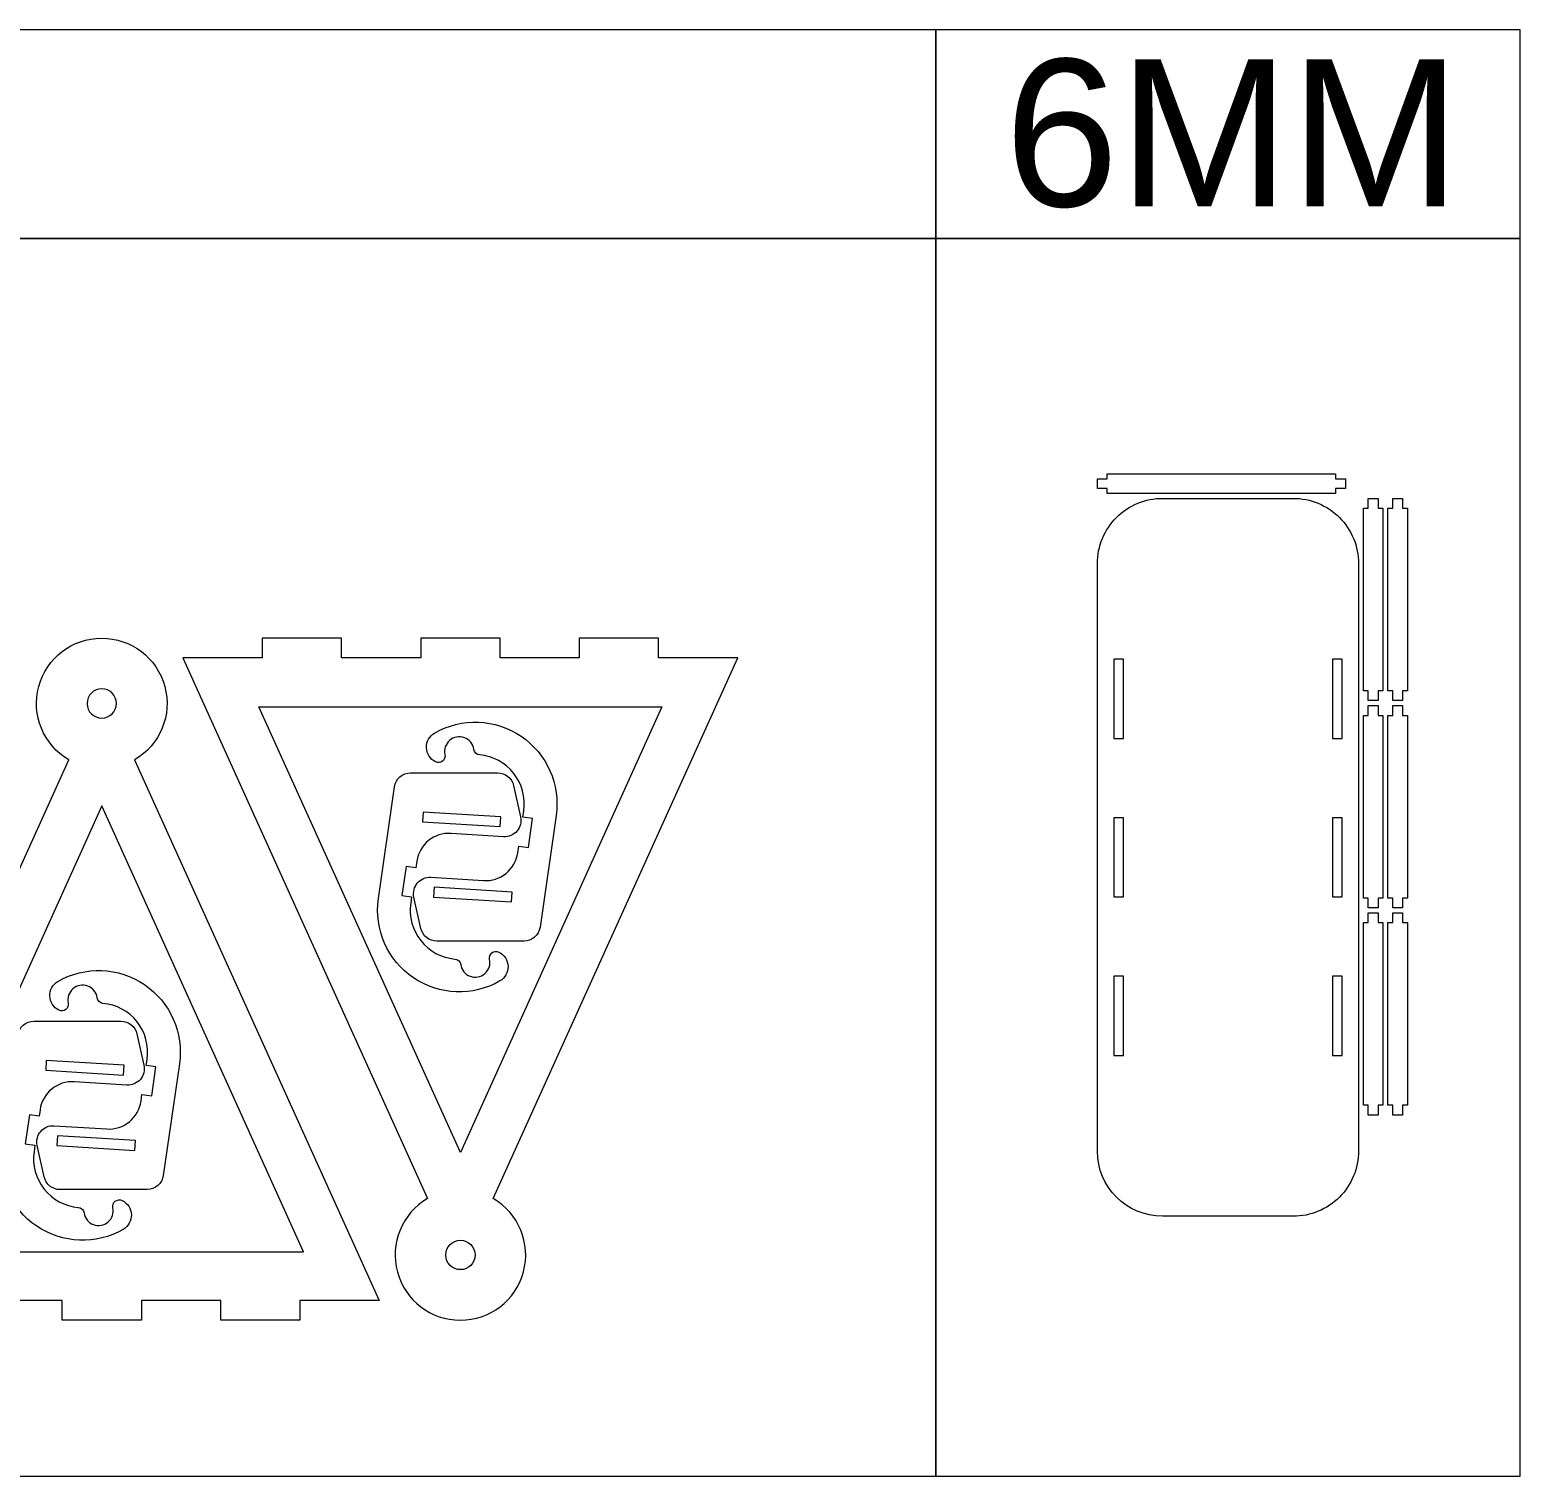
# Model space of a CAD drawing. Header units: millimetres. Extents: x -498 to 498, y -222 to 222.
# Drawn here: x 41.9 to 498.5, y -221.6 to 221.6 of the extents above; entities that cross this region are included whole.
import ezdxf

# ---------------------------------------------------------------- set-up
doc = ezdxf.new("R2010")
doc.units = ezdxf.units.MM
doc.header["$MEASUREMENT"] = 0
doc.layers.add('Camada 1', color=7, linetype='Continuous')
doc.styles.add('1', font='Arial', dxfattribs={"height": 1})

msp = doc.modelspace()

# ---------------------------------------------------------------- linework, layer by layer
at = {"layer": 'Camada 1', "color": 142, "lineweight": 20}
for points in [[(-498.4817, 157.6904), (319.3985, 157.6904), (319.3985, 221.6162), (-498.4817, 221.6162), (-498.4817, 157.6904)], [(319.3985, 157.6904), (498.4817, 157.6904), (498.4817, 221.6162), (319.3985, 221.6162), (319.3985, 157.6904)], [(-498.4817, -221.6162), (319.3985, -221.6162), (319.3985, 157.6904), (-498.4817, 157.6904), (-498.4817, -221.6162)], [(319.3985, -221.6162), (498.4817, -221.6162), (498.4817, 157.6904), (319.3985, 157.6904), (319.3985, -221.6162)]]:
    msp.add_lwpolyline(points, close=True, dxfattribs=at)
at = {"layer": 'Camada 1', "color": 230, "lineweight": 20}
for points, knots in [([(371.9401, 79.537), (371.9401, 79.537), (441.94, 79.537), (441.94, 79.537), (441.94, 79.537), (441.94, 79.537), (441.94, 81.037), (441.94, 81.037), (441.94, 81.037), (441.94, 81.037), (444.94, 81.037), (444.94, 81.037), (444.94, 81.037), (444.94, 81.037), (444.94, 84.037), (444.94, 84.037), (444.94, 84.037), (444.94, 84.037), (441.94, 84.037), (441.94, 84.037), (441.94, 84.037), (441.94, 84.037), (441.94, 85.537), (441.94, 85.537), (441.94, 85.537), (441.94, 85.537), (371.9401, 85.537), (371.9401, 85.537), (371.9401, 85.537), (371.9401, 85.537), (371.9401, 84.037), (371.9401, 84.037), (371.9401, 84.037), (371.9401, 84.037), (368.9401, 84.037), (368.9401, 84.037), (368.9401, 84.037), (368.9401, 84.037), (368.9401, 81.037), (368.9401, 81.037), (368.9401, 81.037), (368.9401, 81.037), (371.9401, 81.037), (371.9401, 81.037), (371.9401, 81.037), (371.9401, 81.037), (371.9401, 79.537), (371.9401, 79.537)], [0, 0, 0, 0, 0.07692308, 0.07692308, 0.07692308, 0.07692308, 0.15384615, 0.15384615, 0.15384615, 0.15384615, 0.23076923, 0.23076923, 0.23076923, 0.23076923, 0.30769231, 0.30769231, 0.30769231, 0.30769231, 0.38461538, 0.38461538, 0.38461538, 0.38461538, 0.46153846, 0.46153846, 0.46153846, 0.46153846, 0.53846154, 0.53846154, 0.53846154, 0.53846154, 0.61538462, 0.61538462, 0.61538462, 0.61538462, 0.69230769, 0.69230769, 0.69230769, 0.69230769, 0.76923077, 0.76923077, 0.76923077, 0.76923077, 0.84615385, 0.84615385, 0.84615385, 0.84615385, 1, 1, 1, 1]), ([(368.9401, 58.037), (368.9401, 58.037), (368.9401, -121.963), (368.9401, -121.963), (368.9401, -121.963), (368.9401, -133.0087), (377.8943, -141.9629), (388.9401, -141.963), (388.9401, -141.963), (388.9401, -141.963), (428.9401, -141.963), (428.9401, -141.963), (428.9401, -141.963), (434.2444, -141.963), (439.3315, -139.8559), (443.0822, -136.1051), (443.0822, -136.1051), (446.833, -132.3544), (448.9401, -127.2673), (448.9401, -121.963), (448.9401, -121.963), (448.9401, -121.963), (448.9401, 58.037), (448.9401, 58.037), (448.9401, 58.037), (448.9401, 63.3413), (446.833, 68.4284), (443.0822, 72.1791), (443.0822, 72.1791), (439.3315, 75.9299), (434.2444, 78.037), (428.9401, 78.037), (428.9401, 78.037), (428.9401, 78.037), (388.9401, 78.037), (388.9401, 78.037), (388.9401, 78.037), (383.6358, 78.037), (378.5487, 75.9299), (374.798, 72.1791), (374.798, 72.1791), (371.0472, 68.4284), (368.9401, 63.3413), (368.9401, 58.037)], [0, 0, 0, 0, 0.08333333, 0.08333333, 0.08333333, 0.08333333, 0.16666667, 0.16666667, 0.16666667, 0.16666667, 0.25, 0.25, 0.25, 0.25, 0.33333333, 0.33333333, 0.33333333, 0.33333333, 0.41666667, 0.41666667, 0.41666667, 0.41666667, 0.5, 0.5, 0.5, 0.5, 0.58333333, 0.58333333, 0.58333333, 0.58333333, 0.66666667, 0.66666667, 0.66666667, 0.66666667, 0.75, 0.75, 0.75, 0.75, 0.83333333, 0.83333333, 0.83333333, 0.83333333, 1, 1, 1, 1]), ([(454.9401, 78.037), (454.9401, 78.037), (451.9401, 78.037), (451.9401, 78.037), (451.9401, 78.037), (451.9401, 78.037), (451.9401, 75.037), (451.9401, 75.037), (451.9401, 75.037), (451.9401, 75.037), (450.4401, 75.037), (450.4401, 75.037), (450.4401, 75.037), (450.4401, 75.037), (450.4401, 19.0371), (450.4401, 19.0371), (450.4401, 19.0371), (450.4401, 19.0371), (451.9401, 19.0371), (451.9401, 19.0371), (451.9401, 19.0371), (451.9401, 19.0371), (451.9401, 16.0371), (451.9401, 16.0371), (451.9401, 16.0371), (451.9401, 16.0371), (454.9401, 16.0371), (454.9401, 16.0371), (454.9401, 16.0371), (454.9401, 16.0371), (454.9401, 19.0371), (454.9401, 19.0371), (454.9401, 19.0371), (454.9401, 19.0371), (456.4401, 19.0371), (456.4401, 19.0371), (456.4401, 19.0371), (456.4401, 19.0371), (456.4401, 75.037), (456.4401, 75.037), (456.4401, 75.037), (456.4401, 75.037), (454.9401, 75.037), (454.9401, 75.037), (454.9401, 75.037), (454.9401, 75.037), (454.9401, 78.037), (454.9401, 78.037)], [0, 0, 0, 0, 0.07692308, 0.07692308, 0.07692308, 0.07692308, 0.15384615, 0.15384615, 0.15384615, 0.15384615, 0.23076923, 0.23076923, 0.23076923, 0.23076923, 0.30769231, 0.30769231, 0.30769231, 0.30769231, 0.38461538, 0.38461538, 0.38461538, 0.38461538, 0.46153846, 0.46153846, 0.46153846, 0.46153846, 0.53846154, 0.53846154, 0.53846154, 0.53846154, 0.61538462, 0.61538462, 0.61538462, 0.61538462, 0.69230769, 0.69230769, 0.69230769, 0.69230769, 0.76923077, 0.76923077, 0.76923077, 0.76923077, 0.84615385, 0.84615385, 0.84615385, 0.84615385, 1, 1, 1, 1]), ([(462.4402, 78.037), (462.4402, 78.037), (459.4402, 78.037), (459.4402, 78.037), (459.4402, 78.037), (459.4402, 78.037), (459.4402, 75.037), (459.4402, 75.037), (459.4402, 75.037), (459.4402, 75.037), (457.9402, 75.037), (457.9402, 75.037), (457.9402, 75.037), (457.9402, 75.037), (457.9402, 19.0371), (457.9402, 19.0371), (457.9402, 19.0371), (457.9402, 19.0371), (459.4402, 19.0371), (459.4402, 19.0371), (459.4402, 19.0371), (459.4402, 19.0371), (459.4402, 16.0371), (459.4402, 16.0371), (459.4402, 16.0371), (459.4402, 16.0371), (462.4402, 16.0371), (462.4402, 16.0371), (462.4402, 16.0371), (462.4402, 16.0371), (462.4402, 19.0371), (462.4402, 19.0371), (462.4402, 19.0371), (462.4402, 19.0371), (463.9402, 19.0371), (463.9402, 19.0371), (463.9402, 19.0371), (463.9402, 19.0371), (463.9402, 75.037), (463.9402, 75.037), (463.9402, 75.037), (463.9402, 75.037), (462.4402, 75.037), (462.4402, 75.037), (462.4402, 75.037), (462.4402, 75.037), (462.4402, 78.037), (462.4402, 78.037)], [0, 0, 0, 0, 0.07692308, 0.07692308, 0.07692308, 0.07692308, 0.15384615, 0.15384615, 0.15384615, 0.15384615, 0.23076923, 0.23076923, 0.23076923, 0.23076923, 0.30769231, 0.30769231, 0.30769231, 0.30769231, 0.38461538, 0.38461538, 0.38461538, 0.38461538, 0.46153846, 0.46153846, 0.46153846, 0.46153846, 0.53846154, 0.53846154, 0.53846154, 0.53846154, 0.61538462, 0.61538462, 0.61538462, 0.61538462, 0.69230769, 0.69230769, 0.69230769, 0.69230769, 0.76923077, 0.76923077, 0.76923077, 0.76923077, 0.84615385, 0.84615385, 0.84615385, 0.84615385, 1, 1, 1, 1]), ([(376.9401, 4.4656), (376.9401, 4.4656), (373.9401, 4.4656), (373.9401, 4.4656), (373.9401, 4.4656), (373.9401, 4.4656), (373.9401, 28.7513), (373.9401, 28.7513), (373.9401, 28.7513), (373.9401, 28.7513), (376.9401, 28.7513), (376.9401, 28.7513), (376.9401, 28.7513), (376.9401, 28.7513), (376.9401, 4.4656), (376.9401, 4.4656)], [0, 0, 0, 0, 0.2, 0.2, 0.2, 0.2, 0.4, 0.4, 0.4, 0.4, 0.6, 0.6, 0.6, 0.6, 1, 1, 1, 1]), ([(440.9401, 4.4656), (440.9401, 4.4656), (440.9401, 28.7513), (440.9401, 28.7513), (440.9401, 28.7513), (440.9401, 28.7513), (443.9401, 28.7513), (443.9401, 28.7513), (443.9401, 28.7513), (443.9401, 28.7513), (443.9401, 4.4656), (443.9401, 4.4656), (443.9401, 4.4656), (443.9401, 4.4656), (440.9401, 4.4656), (440.9401, 4.4656)], [0, 0, 0, 0, 0.2, 0.2, 0.2, 0.2, 0.4, 0.4, 0.4, 0.4, 0.6, 0.6, 0.6, 0.6, 1, 1, 1, 1]), ([(454.9401, 14.5372), (454.9401, 14.5372), (451.9401, 14.5372), (451.9401, 14.5372), (451.9401, 14.5372), (451.9401, 14.5372), (451.9401, 11.5372), (451.9401, 11.5372), (451.9401, 11.5372), (451.9401, 11.5372), (450.4401, 11.5372), (450.4401, 11.5372), (450.4401, 11.5372), (450.4401, 11.5372), (450.4401, -44.4627), (450.4401, -44.4627), (450.4401, -44.4627), (450.4401, -44.4627), (451.9401, -44.4627), (451.9401, -44.4627), (451.9401, -44.4627), (451.9401, -44.4627), (451.9401, -47.4627), (451.9401, -47.4627), (451.9401, -47.4627), (451.9401, -47.4627), (454.9401, -47.4627), (454.9401, -47.4627), (454.9401, -47.4627), (454.9401, -47.4627), (454.9401, -44.4627), (454.9401, -44.4627), (454.9401, -44.4627), (454.9401, -44.4627), (456.4401, -44.4627), (456.4401, -44.4627), (456.4401, -44.4627), (456.4401, -44.4627), (456.4401, 11.5372), (456.4401, 11.5372), (456.4401, 11.5372), (456.4401, 11.5372), (454.9401, 11.5372), (454.9401, 11.5372), (454.9401, 11.5372), (454.9401, 11.5372), (454.9401, 14.5372), (454.9401, 14.5372)], [0, 0, 0, 0, 0.07692308, 0.07692308, 0.07692308, 0.07692308, 0.15384615, 0.15384615, 0.15384615, 0.15384615, 0.23076923, 0.23076923, 0.23076923, 0.23076923, 0.30769231, 0.30769231, 0.30769231, 0.30769231, 0.38461538, 0.38461538, 0.38461538, 0.38461538, 0.46153846, 0.46153846, 0.46153846, 0.46153846, 0.53846154, 0.53846154, 0.53846154, 0.53846154, 0.61538462, 0.61538462, 0.61538462, 0.61538462, 0.69230769, 0.69230769, 0.69230769, 0.69230769, 0.76923077, 0.76923077, 0.76923077, 0.76923077, 0.84615385, 0.84615385, 0.84615385, 0.84615385, 1, 1, 1, 1]), ([(462.4402, 14.5372), (462.4402, 14.5372), (459.4402, 14.5372), (459.4402, 14.5372), (459.4402, 14.5372), (459.4402, 14.5372), (459.4402, 11.5372), (459.4402, 11.5372), (459.4402, 11.5372), (459.4402, 11.5372), (457.9402, 11.5372), (457.9402, 11.5372), (457.9402, 11.5372), (457.9402, 11.5372), (457.9402, -44.4627), (457.9402, -44.4627), (457.9402, -44.4627), (457.9402, -44.4627), (459.4402, -44.4627), (459.4402, -44.4627), (459.4402, -44.4627), (459.4402, -44.4627), (459.4402, -47.4627), (459.4402, -47.4627), (459.4402, -47.4627), (459.4402, -47.4627), (462.4402, -47.4627), (462.4402, -47.4627), (462.4402, -47.4627), (462.4402, -47.4627), (462.4402, -44.4627), (462.4402, -44.4627), (462.4402, -44.4627), (462.4402, -44.4627), (463.9402, -44.4627), (463.9402, -44.4627), (463.9402, -44.4627), (463.9402, -44.4627), (463.9402, 11.5372), (463.9402, 11.5372), (463.9402, 11.5372), (463.9402, 11.5372), (462.4402, 11.5372), (462.4402, 11.5372), (462.4402, 11.5372), (462.4402, 11.5372), (462.4402, 14.5372), (462.4402, 14.5372)], [0, 0, 0, 0, 0.07692308, 0.07692308, 0.07692308, 0.07692308, 0.15384615, 0.15384615, 0.15384615, 0.15384615, 0.23076923, 0.23076923, 0.23076923, 0.23076923, 0.30769231, 0.30769231, 0.30769231, 0.30769231, 0.38461538, 0.38461538, 0.38461538, 0.38461538, 0.46153846, 0.46153846, 0.46153846, 0.46153846, 0.53846154, 0.53846154, 0.53846154, 0.53846154, 0.61538462, 0.61538462, 0.61538462, 0.61538462, 0.69230769, 0.69230769, 0.69230769, 0.69230769, 0.76923077, 0.76923077, 0.76923077, 0.76923077, 0.84615385, 0.84615385, 0.84615385, 0.84615385, 1, 1, 1, 1]), ([(376.9401, -44.1059), (376.9401, -44.1059), (373.9401, -44.1059), (373.9401, -44.1059), (373.9401, -44.1059), (373.9401, -44.1059), (373.9401, -19.8201), (373.9401, -19.8201), (373.9401, -19.8201), (373.9401, -19.8201), (376.9401, -19.8201), (376.9401, -19.8201), (376.9401, -19.8201), (376.9401, -19.8201), (376.9401, -44.1059), (376.9401, -44.1059)], [0, 0, 0, 0, 0.2, 0.2, 0.2, 0.2, 0.4, 0.4, 0.4, 0.4, 0.6, 0.6, 0.6, 0.6, 1, 1, 1, 1]), ([(440.9401, -44.1059), (440.9401, -44.1059), (440.9401, -19.8201), (440.9401, -19.8201), (440.9401, -19.8201), (440.9401, -19.8201), (443.9401, -19.8201), (443.9401, -19.8201), (443.9401, -19.8201), (443.9401, -19.8201), (443.9401, -44.1059), (443.9401, -44.1059), (443.9401, -44.1059), (443.9401, -44.1059), (440.9401, -44.1059), (440.9401, -44.1059)], [0, 0, 0, 0, 0.2, 0.2, 0.2, 0.2, 0.4, 0.4, 0.4, 0.4, 0.6, 0.6, 0.6, 0.6, 1, 1, 1, 1]), ([(454.9401, -48.9626), (454.9401, -48.9626), (451.9401, -48.9626), (451.9401, -48.9626), (451.9401, -48.9626), (451.9401, -48.9626), (451.9401, -51.9626), (451.9401, -51.9626), (451.9401, -51.9626), (451.9401, -51.9626), (450.4401, -51.9626), (450.4401, -51.9626), (450.4401, -51.9626), (450.4401, -51.9626), (450.4401, -107.9625), (450.4401, -107.9625), (450.4401, -107.9625), (450.4401, -107.9625), (451.9401, -107.9625), (451.9401, -107.9625), (451.9401, -107.9625), (451.9401, -107.9625), (451.9401, -110.9625), (451.9401, -110.9625), (451.9401, -110.9625), (451.9401, -110.9625), (454.9401, -110.9625), (454.9401, -110.9625), (454.9401, -110.9625), (454.9401, -110.9625), (454.9401, -107.9625), (454.9401, -107.9625), (454.9401, -107.9625), (454.9401, -107.9625), (456.4401, -107.9625), (456.4401, -107.9625), (456.4401, -107.9625), (456.4401, -107.9625), (456.4401, -51.9626), (456.4401, -51.9626), (456.4401, -51.9626), (456.4401, -51.9626), (454.9401, -51.9626), (454.9401, -51.9626), (454.9401, -51.9626), (454.9401, -51.9626), (454.9401, -48.9626), (454.9401, -48.9626)], [0, 0, 0, 0, 0.07692308, 0.07692308, 0.07692308, 0.07692308, 0.15384615, 0.15384615, 0.15384615, 0.15384615, 0.23076923, 0.23076923, 0.23076923, 0.23076923, 0.30769231, 0.30769231, 0.30769231, 0.30769231, 0.38461538, 0.38461538, 0.38461538, 0.38461538, 0.46153846, 0.46153846, 0.46153846, 0.46153846, 0.53846154, 0.53846154, 0.53846154, 0.53846154, 0.61538462, 0.61538462, 0.61538462, 0.61538462, 0.69230769, 0.69230769, 0.69230769, 0.69230769, 0.76923077, 0.76923077, 0.76923077, 0.76923077, 0.84615385, 0.84615385, 0.84615385, 0.84615385, 1, 1, 1, 1]), ([(462.4402, -48.9626), (462.4402, -48.9626), (459.4402, -48.9626), (459.4402, -48.9626), (459.4402, -48.9626), (459.4402, -48.9626), (459.4402, -51.9626), (459.4402, -51.9626), (459.4402, -51.9626), (459.4402, -51.9626), (457.9402, -51.9626), (457.9402, -51.9626), (457.9402, -51.9626), (457.9402, -51.9626), (457.9402, -107.9625), (457.9402, -107.9625), (457.9402, -107.9625), (457.9402, -107.9625), (459.4402, -107.9625), (459.4402, -107.9625), (459.4402, -107.9625), (459.4402, -107.9625), (459.4402, -110.9625), (459.4402, -110.9625), (459.4402, -110.9625), (459.4402, -110.9625), (462.4402, -110.9625), (462.4402, -110.9625), (462.4402, -110.9625), (462.4402, -110.9625), (462.4402, -107.9625), (462.4402, -107.9625), (462.4402, -107.9625), (462.4402, -107.9625), (463.9402, -107.9625), (463.9402, -107.9625), (463.9402, -107.9625), (463.9402, -107.9625), (463.9402, -51.9626), (463.9402, -51.9626), (463.9402, -51.9626), (463.9402, -51.9626), (462.4402, -51.9626), (462.4402, -51.9626), (462.4402, -51.9626), (462.4402, -51.9626), (462.4402, -48.9626), (462.4402, -48.9626)], [0, 0, 0, 0, 0.07692308, 0.07692308, 0.07692308, 0.07692308, 0.15384615, 0.15384615, 0.15384615, 0.15384615, 0.23076923, 0.23076923, 0.23076923, 0.23076923, 0.30769231, 0.30769231, 0.30769231, 0.30769231, 0.38461538, 0.38461538, 0.38461538, 0.38461538, 0.46153846, 0.46153846, 0.46153846, 0.46153846, 0.53846154, 0.53846154, 0.53846154, 0.53846154, 0.61538462, 0.61538462, 0.61538462, 0.61538462, 0.69230769, 0.69230769, 0.69230769, 0.69230769, 0.76923077, 0.76923077, 0.76923077, 0.76923077, 0.84615385, 0.84615385, 0.84615385, 0.84615385, 1, 1, 1, 1]), ([(376.9401, -92.6773), (376.9401, -92.6773), (373.9401, -92.6773), (373.9401, -92.6773), (373.9401, -92.6773), (373.9401, -92.6773), (373.9401, -68.3916), (373.9401, -68.3916), (373.9401, -68.3916), (373.9401, -68.3916), (376.9401, -68.3916), (376.9401, -68.3916), (376.9401, -68.3916), (376.9401, -68.3916), (376.9401, -92.6773), (376.9401, -92.6773)], [0, 0, 0, 0, 0.2, 0.2, 0.2, 0.2, 0.4, 0.4, 0.4, 0.4, 0.6, 0.6, 0.6, 0.6, 1, 1, 1, 1]), ([(443.9401, -92.6773), (443.9401, -92.6773), (440.9401, -92.6773), (440.9401, -92.6773), (440.9401, -92.6773), (440.9401, -92.6773), (440.9401, -68.3916), (440.9401, -68.3916), (440.9401, -68.3916), (440.9401, -68.3916), (443.9401, -68.3916), (443.9401, -68.3916), (443.9401, -68.3916), (443.9401, -68.3916), (443.9401, -92.6773), (443.9401, -92.6773)], [0, 0, 0, 0, 0.2, 0.2, 0.2, 0.2, 0.4, 0.4, 0.4, 0.4, 0.6, 0.6, 0.6, 0.6, 1, 1, 1, 1])]:
    msp.add_open_spline(points, degree=3, knots=knots, dxfattribs=at)
at = {"layer": 'Camada 1', "color": 250, "lineweight": 20}
for points, knots in [([(148.9095, -167.821), (148.9095, -167.821), (73.9822, -2.0994), (73.9822, -2.0994), (73.9822, -2.0994), (81.7889, 2.4517), (85.5742, 11.6723), (83.2171, 20.3959), (83.2171, 20.3959), (80.86, 29.1196), (72.946, 35.179), (63.9096, 35.179), (63.9096, 35.179), (54.8731, 35.179), (46.9591, 29.1197), (44.6019, 20.396), (44.6019, 20.396), (42.2447, 11.6724), (46.03, 2.4518), (53.8368, -2.0994), (53.8368, -2.0994), (53.8368, -2.0994), (-21.0905, -167.821), (-21.0905, -167.821), (-21.0905, -167.821), (-21.0905, -167.821), (3.1952, -167.821), (3.1952, -167.821), (3.1952, -167.821), (3.1952, -167.821), (3.1952, -173.821), (3.1952, -173.821), (3.1952, -173.821), (3.1952, -173.821), (27.4809, -173.821), (27.4809, -173.821), (27.4809, -173.821), (27.4809, -173.821), (27.4809, -167.821), (27.4809, -167.821), (27.4809, -167.821), (27.4809, -167.821), (51.7666, -167.821), (51.7666, -167.821), (51.7666, -167.821), (51.7666, -167.821), (51.7666, -173.821), (51.7666, -173.821), (51.7666, -173.821), (51.7666, -173.821), (76.0524, -173.821), (76.0524, -173.821), (76.0524, -173.821), (76.0524, -173.821), (76.0524, -167.821), (76.0524, -167.821), (76.0524, -167.821), (76.0524, -167.821), (100.3381, -167.821), (100.3381, -167.821), (100.3381, -167.821), (100.3381, -167.821), (100.3381, -173.821), (100.3381, -173.821), (100.3381, -173.821), (100.3381, -173.821), (124.6238, -173.821), (124.6238, -173.821), (124.6238, -173.821), (124.6238, -173.821), (124.6238, -167.821), (124.6238, -167.821), (124.6238, -167.821), (124.6238, -167.821), (148.9095, -167.821), (148.9095, -167.821)], [0, 0, 0, 0, 0.05, 0.05, 0.05, 0.05, 0.1, 0.1, 0.1, 0.1, 0.15, 0.15, 0.15, 0.15, 0.2, 0.2, 0.2, 0.2, 0.25, 0.25, 0.25, 0.25, 0.3, 0.3, 0.3, 0.3, 0.35, 0.35, 0.35, 0.35, 0.4, 0.4, 0.4, 0.4, 0.45, 0.45, 0.45, 0.45, 0.5, 0.5, 0.5, 0.5, 0.55, 0.55, 0.55, 0.55, 0.6, 0.6, 0.6, 0.6, 0.65, 0.65, 0.65, 0.65, 0.7, 0.7, 0.7, 0.7, 0.75, 0.75, 0.75, 0.75, 0.8, 0.8, 0.8, 0.8, 0.85, 0.85, 0.85, 0.85, 0.9, 0.9, 0.9, 0.9, 1, 1, 1, 1]), ([(258.7922, 29.179), (258.7922, 29.179), (183.8649, -136.5426), (183.8649, -136.5426), (183.8649, -136.5426), (191.6716, -141.0937), (195.4569, -150.3143), (193.0998, -159.0379), (193.0998, -159.0379), (190.7427, -167.7616), (182.8287, -173.821), (173.7923, -173.821), (173.7923, -173.821), (164.7558, -173.821), (156.8418, -167.7617), (154.4846, -159.038), (154.4846, -159.038), (152.1274, -150.3144), (155.9127, -141.0938), (163.7195, -136.5426), (163.7195, -136.5426), (163.7195, -136.5426), (88.7922, 29.179), (88.7922, 29.179), (88.7922, 29.179), (88.7922, 29.179), (113.0779, 29.179), (113.0779, 29.179), (113.0779, 29.179), (113.0779, 29.179), (113.0779, 35.179), (113.0779, 35.179), (113.0779, 35.179), (113.0779, 35.179), (137.3636, 35.179), (137.3636, 35.179), (137.3636, 35.179), (137.3636, 35.179), (137.3636, 29.179), (137.3636, 29.179), (137.3636, 29.179), (137.3636, 29.179), (161.6493, 29.179), (161.6493, 29.179), (161.6493, 29.179), (161.6493, 29.179), (161.6493, 35.179), (161.6493, 35.179), (161.6493, 35.179), (161.6493, 35.179), (185.9351, 35.179), (185.9351, 35.179), (185.9351, 35.179), (185.9351, 35.179), (185.9351, 29.179), (185.9351, 29.179), (185.9351, 29.179), (185.9351, 29.179), (210.2208, 29.179), (210.2208, 29.179), (210.2208, 29.179), (210.2208, 29.179), (210.2208, 35.179), (210.2208, 35.179), (210.2208, 35.179), (210.2208, 35.179), (234.5065, 35.179), (234.5065, 35.179), (234.5065, 35.179), (234.5065, 35.179), (234.5065, 29.179), (234.5065, 29.179), (234.5065, 29.179), (234.5065, 29.179), (258.7922, 29.179), (258.7922, 29.179)], [0, 0, 0, 0, 0.05, 0.05, 0.05, 0.05, 0.1, 0.1, 0.1, 0.1, 0.15, 0.15, 0.15, 0.15, 0.2, 0.2, 0.2, 0.2, 0.25, 0.25, 0.25, 0.25, 0.3, 0.3, 0.3, 0.3, 0.35, 0.35, 0.35, 0.35, 0.4, 0.4, 0.4, 0.4, 0.45, 0.45, 0.45, 0.45, 0.5, 0.5, 0.5, 0.5, 0.55, 0.55, 0.55, 0.55, 0.6, 0.6, 0.6, 0.6, 0.65, 0.65, 0.65, 0.65, 0.7, 0.7, 0.7, 0.7, 0.75, 0.75, 0.75, 0.75, 0.8, 0.8, 0.8, 0.8, 0.85, 0.85, 0.85, 0.85, 0.9, 0.9, 0.9, 0.9, 1, 1, 1, 1]), ([(68.4095, 15.179), (68.4095, 12.6937), (66.3948, 10.679), (63.9095, 10.679), (63.9095, 10.679), (61.4242, 10.679), (59.4095, 12.6937), (59.4095, 15.179), (59.4095, 15.179), (59.4095, 17.6643), (61.4242, 19.679), (63.9095, 19.679), (63.9095, 19.679), (66.3948, 19.679), (68.4095, 17.6643), (68.4095, 15.179)], [0, 0, 0, 0, 0.2, 0.2, 0.2, 0.2, 0.4, 0.4, 0.4, 0.4, 0.6, 0.6, 0.6, 0.6, 1, 1, 1, 1]), ([(235.5484, 14.179), (235.5484, 14.179), (112.036, 14.179), (112.036, 14.179), (112.036, 14.179), (112.036, 14.179), (173.7922, -122.4111), (173.7922, -122.4111), (173.7922, -122.4111), (173.7922, -122.4111), (235.5484, 14.179), (235.5484, 14.179)], [0, 0, 0, 0, 0.25, 0.25, 0.25, 0.25, 0.5, 0.5, 0.5, 0.5, 1, 1, 1, 1]), ([(166.5678, -57.6781), (166.5678, -57.6781), (193.226, -57.6781), (193.226, -57.6781), (193.226, -57.6781), (195.7124, -57.6781), (197.8211, -55.8511), (198.1751, -53.39), (198.1751, -53.39), (198.1751, -53.39), (203.107, -19.1018), (203.107, -19.1018), (203.107, -19.1018), (204.4689, -9.6333), (200.3084, -0.2177), (192.3906, 5.1503), (192.3906, 5.1503), (184.4727, 10.5182), (174.1859, 10.8974), (165.8942, 6.1269), (165.8942, 6.1269), (164.2886, 5.2031), (163.3253, 3.4673), (163.3908, 1.6161), (163.3908, 1.6161), (163.4564, -0.2352), (164.5401, -1.8985), (166.207, -2.7064), (166.207, -2.7064), (166.8949, -3.0398), (167.7128, -2.9519), (168.3141, -2.4799), (168.3141, -2.4799), (168.9155, -2.0079), (169.1952, -1.2344), (169.0347, -0.4869), (169.0347, -0.4869), (168.6897, 1.1203), (169.2486, 2.7878), (170.4925, 3.8625), (170.4925, 3.8625), (171.7363, 4.9373), (173.4673, 5.2482), (175.0074, 4.6736), (175.0074, 4.6736), (176.5476, 4.0991), (177.6519, 2.7304), (177.8879, 1.1036), (177.8879, 1.1036), (178.021, 0.1863), (178.7668, -0.5194), (179.6901, -0.6014), (179.6901, -0.6014), (183.7932, -0.9663), (187.5657, -3.0024), (190.1225, -6.2321), (190.1225, -6.2321), (192.6793, -9.4618), (193.7953, -13.6008), (193.2089, -17.6781), (193.2089, -17.6781), (193.2089, -17.6781), (192.9241, -19.6577), (192.9241, -19.6577), (192.9241, -19.6577), (192.9241, -19.6577), (195.8936, -20.0848), (195.8936, -20.0848), (195.8936, -20.0848), (195.8936, -20.0848), (194.6124, -28.9921), (194.6124, -28.9921), (194.6124, -28.9921), (194.6124, -28.9921), (191.6429, -28.565), (191.6429, -28.565), (191.6429, -28.565), (191.6429, -28.565), (191.3582, -30.5447), (191.3582, -30.5447), (191.3582, -30.5447), (190.6162, -35.7033), (186.0366, -39.4271), (180.8351, -39.1014), (180.8351, -39.1014), (180.8351, -39.1014), (164.745, -38.0938), (164.745, -38.0938), (164.745, -38.0938), (163.1763, -37.9955), (161.6527, -38.6407), (160.6315, -39.8356), (160.6315, -39.8356), (159.6103, -41.0305), (159.2105, -42.636), (159.5519, -44.1702), (159.5519, -44.1702), (159.5519, -44.1702), (161.6872, -53.7643), (161.6872, -53.7643), (161.6872, -53.7643), (162.1962, -56.0513), (164.2249, -57.6781), (166.5678, -57.6781)], [0, 0, 0, 0, 0.03703704, 0.03703704, 0.03703704, 0.03703704, 0.07407407, 0.07407407, 0.07407407, 0.07407407, 0.11111111, 0.11111111, 0.11111111, 0.11111111, 0.14814815, 0.14814815, 0.14814815, 0.14814815, 0.18518519, 0.18518519, 0.18518519, 0.18518519, 0.22222222, 0.22222222, 0.22222222, 0.22222222, 0.25925926, 0.25925926, 0.25925926, 0.25925926, 0.2962963, 0.2962963, 0.2962963, 0.2962963, 0.33333333, 0.33333333, 0.33333333, 0.33333333, 0.37037037, 0.37037037, 0.37037037, 0.37037037, 0.40740741, 0.40740741, 0.40740741, 0.40740741, 0.44444444, 0.44444444, 0.44444444, 0.44444444, 0.48148148, 0.48148148, 0.48148148, 0.48148148, 0.51851852, 0.51851852, 0.51851852, 0.51851852, 0.55555556, 0.55555556, 0.55555556, 0.55555556, 0.59259259, 0.59259259, 0.59259259, 0.59259259, 0.62962963, 0.62962963, 0.62962963, 0.62962963, 0.66666667, 0.66666667, 0.66666667, 0.66666667, 0.7037037, 0.7037037, 0.7037037, 0.7037037, 0.74074074, 0.74074074, 0.74074074, 0.74074074, 0.77777778, 0.77777778, 0.77777778, 0.77777778, 0.81481481, 0.81481481, 0.81481481, 0.81481481, 0.85185185, 0.85185185, 0.85185185, 0.85185185, 0.88888889, 0.88888889, 0.88888889, 0.88888889, 0.92592593, 0.92592593, 0.92592593, 0.92592593, 1, 1, 1, 1]), ([(185.203, -6.0594), (185.203, -6.0594), (158.5448, -6.0594), (158.5448, -6.0594), (158.5448, -6.0594), (156.0584, -6.0594), (153.9497, -7.8864), (153.5957, -10.3475), (153.5957, -10.3475), (153.5957, -10.3475), (148.6638, -44.6357), (148.6638, -44.6357), (148.6638, -44.6357), (147.3019, -54.1042), (151.4624, -63.5198), (159.3802, -68.8878), (159.3802, -68.8878), (167.2981, -74.2557), (177.5849, -74.6349), (185.8766, -69.8644), (185.8766, -69.8644), (187.4822, -68.9406), (188.4455, -67.2048), (188.38, -65.3536), (188.38, -65.3536), (188.3144, -63.5023), (187.2307, -61.839), (185.5638, -61.0311), (185.5638, -61.0311), (184.8759, -60.6977), (184.058, -60.7856), (183.4567, -61.2576), (183.4567, -61.2576), (182.8553, -61.7296), (182.5756, -62.5031), (182.7361, -63.2506), (182.7361, -63.2506), (183.0811, -64.8578), (182.5222, -66.5253), (181.2783, -67.6), (181.2783, -67.6), (180.0345, -68.6748), (178.3035, -68.9857), (176.7634, -68.4111), (176.7634, -68.4111), (175.2232, -67.8366), (174.1189, -66.4679), (173.8829, -64.8411), (173.8829, -64.8411), (173.7498, -63.9238), (173.004, -63.2181), (172.0807, -63.1361), (172.0807, -63.1361), (167.9776, -62.7712), (164.2051, -60.7351), (161.6483, -57.5054), (161.6483, -57.5054), (159.0915, -54.2757), (157.9755, -50.1367), (158.5619, -46.0594), (158.5619, -46.0594), (158.5619, -46.0594), (158.8467, -44.0798), (158.8467, -44.0798), (158.8467, -44.0798), (158.8467, -44.0798), (155.8772, -43.6527), (155.8772, -43.6527), (155.8772, -43.6527), (155.8772, -43.6527), (157.1584, -34.7454), (157.1584, -34.7454), (157.1584, -34.7454), (157.1584, -34.7454), (160.1279, -35.1725), (160.1279, -35.1725), (160.1279, -35.1725), (160.1279, -35.1725), (160.4126, -33.1928), (160.4126, -33.1928), (160.4126, -33.1928), (161.1546, -28.0342), (165.7342, -24.3104), (170.9357, -24.6361), (170.9357, -24.6361), (170.9357, -24.6361), (187.0258, -25.6437), (187.0258, -25.6437), (187.0258, -25.6437), (188.5945, -25.742), (190.1181, -25.0968), (191.1393, -23.9019), (191.1393, -23.9019), (192.1605, -22.707), (192.5603, -21.1015), (192.2189, -19.5673), (192.2189, -19.5673), (192.2189, -19.5673), (190.0836, -9.9732), (190.0836, -9.9732), (190.0836, -9.9732), (189.5746, -7.6862), (187.5459, -6.0594), (185.203, -6.0594)], [0, 0, 0, 0, 0.03703704, 0.03703704, 0.03703704, 0.03703704, 0.07407407, 0.07407407, 0.07407407, 0.07407407, 0.11111111, 0.11111111, 0.11111111, 0.11111111, 0.14814815, 0.14814815, 0.14814815, 0.14814815, 0.18518519, 0.18518519, 0.18518519, 0.18518519, 0.22222222, 0.22222222, 0.22222222, 0.22222222, 0.25925926, 0.25925926, 0.25925926, 0.25925926, 0.2962963, 0.2962963, 0.2962963, 0.2962963, 0.33333333, 0.33333333, 0.33333333, 0.33333333, 0.37037037, 0.37037037, 0.37037037, 0.37037037, 0.40740741, 0.40740741, 0.40740741, 0.40740741, 0.44444444, 0.44444444, 0.44444444, 0.44444444, 0.48148148, 0.48148148, 0.48148148, 0.48148148, 0.51851852, 0.51851852, 0.51851852, 0.51851852, 0.55555556, 0.55555556, 0.55555556, 0.55555556, 0.59259259, 0.59259259, 0.59259259, 0.59259259, 0.62962963, 0.62962963, 0.62962963, 0.62962963, 0.66666667, 0.66666667, 0.66666667, 0.66666667, 0.7037037, 0.7037037, 0.7037037, 0.7037037, 0.74074074, 0.74074074, 0.74074074, 0.74074074, 0.77777778, 0.77777778, 0.77777778, 0.77777778, 0.81481481, 0.81481481, 0.81481481, 0.81481481, 0.85185185, 0.85185185, 0.85185185, 0.85185185, 0.88888889, 0.88888889, 0.88888889, 0.88888889, 0.92592593, 0.92592593, 0.92592593, 0.92592593, 1, 1, 1, 1]), ([(125.6657, -152.821), (125.6657, -152.821), (2.1533, -152.821), (2.1533, -152.821), (2.1533, -152.821), (2.1533, -152.821), (63.9095, -16.2309), (63.9095, -16.2309), (63.9095, -16.2309), (63.9095, -16.2309), (125.6657, -152.821), (125.6657, -152.821)], [0, 0, 0, 0, 0.25, 0.25, 0.25, 0.25, 0.5, 0.5, 0.5, 0.5, 1, 1, 1, 1]), ([(162.1452, -21.0798), (162.1452, -21.0798), (162.3327, -18.0856), (162.3327, -18.0856), (162.3327, -18.0856), (162.3327, -18.0856), (186.1959, -19.58), (186.1959, -19.58), (186.1959, -19.58), (186.1959, -19.58), (186.0084, -22.5741), (186.0084, -22.5741), (186.0084, -22.5741), (186.0084, -22.5741), (162.1452, -21.0798), (162.1452, -21.0798)], [0, 0, 0, 0, 0.2, 0.2, 0.2, 0.2, 0.4, 0.4, 0.4, 0.4, 0.6, 0.6, 0.6, 0.6, 1, 1, 1, 1]), ([(189.6256, -42.6577), (189.6256, -42.6577), (189.4381, -45.6519), (189.4381, -45.6519), (189.4381, -45.6519), (189.4381, -45.6519), (165.5749, -44.1575), (165.5749, -44.1575), (165.5749, -44.1575), (165.5749, -44.1575), (165.7624, -41.1634), (165.7624, -41.1634), (165.7624, -41.1634), (165.7624, -41.1634), (189.6256, -42.6577), (189.6256, -42.6577)], [0, 0, 0, 0, 0.2, 0.2, 0.2, 0.2, 0.4, 0.4, 0.4, 0.4, 0.6, 0.6, 0.6, 0.6, 1, 1, 1, 1]), ([(51.1571, -133.7892), (51.1571, -133.7892), (77.8153, -133.7892), (77.8153, -133.7892), (77.8153, -133.7892), (80.3017, -133.7892), (82.4104, -131.9622), (82.7644, -129.5011), (82.7644, -129.5011), (82.7644, -129.5011), (87.6963, -95.2129), (87.6963, -95.2129), (87.6963, -95.2129), (89.0582, -85.7444), (84.8977, -76.3288), (76.9799, -70.9608), (76.9799, -70.9608), (69.062, -65.5929), (58.7752, -65.2137), (50.4835, -69.9842), (50.4835, -69.9842), (48.8779, -70.908), (47.9146, -72.6438), (47.9801, -74.495), (47.9801, -74.495), (48.0457, -76.3463), (49.1294, -78.0096), (50.7963, -78.8175), (50.7963, -78.8175), (51.4842, -79.1509), (52.3021, -79.063), (52.9034, -78.591), (52.9034, -78.591), (53.5048, -78.119), (53.7845, -77.3455), (53.624, -76.598), (53.624, -76.598), (53.279, -74.9908), (53.8379, -73.3233), (55.0818, -72.2486), (55.0818, -72.2486), (56.3256, -71.1738), (58.0566, -70.8629), (59.5967, -71.4375), (59.5967, -71.4375), (61.1369, -72.012), (62.2412, -73.3807), (62.4772, -75.0075), (62.4772, -75.0075), (62.6103, -75.9248), (63.3561, -76.6305), (64.2794, -76.7125), (64.2794, -76.7125), (68.3825, -77.0774), (72.155, -79.1135), (74.7118, -82.3432), (74.7118, -82.3432), (77.2686, -85.5729), (78.3846, -89.7119), (77.7982, -93.7892), (77.7982, -93.7892), (77.7982, -93.7892), (77.5134, -95.7688), (77.5134, -95.7688), (77.5134, -95.7688), (77.5134, -95.7688), (80.4829, -96.1959), (80.4829, -96.1959), (80.4829, -96.1959), (80.4829, -96.1959), (79.2017, -105.1032), (79.2017, -105.1032), (79.2017, -105.1032), (79.2017, -105.1032), (76.2322, -104.6761), (76.2322, -104.6761), (76.2322, -104.6761), (76.2322, -104.6761), (75.9475, -106.6558), (75.9475, -106.6558), (75.9475, -106.6558), (75.2055, -111.8144), (70.6259, -115.5382), (65.4244, -115.2125), (65.4244, -115.2125), (65.4244, -115.2125), (49.3343, -114.2049), (49.3343, -114.2049), (49.3343, -114.2049), (47.7656, -114.1066), (46.242, -114.7518), (45.2208, -115.9467), (45.2208, -115.9467), (44.1996, -117.1416), (43.7998, -118.7471), (44.1412, -120.2813), (44.1412, -120.2813), (44.1412, -120.2813), (46.2765, -129.8754), (46.2765, -129.8754), (46.2765, -129.8754), (46.7855, -132.1624), (48.8142, -133.7892), (51.1571, -133.7892)], [0, 0, 0, 0, 0.03703704, 0.03703704, 0.03703704, 0.03703704, 0.07407407, 0.07407407, 0.07407407, 0.07407407, 0.11111111, 0.11111111, 0.11111111, 0.11111111, 0.14814815, 0.14814815, 0.14814815, 0.14814815, 0.18518519, 0.18518519, 0.18518519, 0.18518519, 0.22222222, 0.22222222, 0.22222222, 0.22222222, 0.25925926, 0.25925926, 0.25925926, 0.25925926, 0.2962963, 0.2962963, 0.2962963, 0.2962963, 0.33333333, 0.33333333, 0.33333333, 0.33333333, 0.37037037, 0.37037037, 0.37037037, 0.37037037, 0.40740741, 0.40740741, 0.40740741, 0.40740741, 0.44444444, 0.44444444, 0.44444444, 0.44444444, 0.48148148, 0.48148148, 0.48148148, 0.48148148, 0.51851852, 0.51851852, 0.51851852, 0.51851852, 0.55555556, 0.55555556, 0.55555556, 0.55555556, 0.59259259, 0.59259259, 0.59259259, 0.59259259, 0.62962963, 0.62962963, 0.62962963, 0.62962963, 0.66666667, 0.66666667, 0.66666667, 0.66666667, 0.7037037, 0.7037037, 0.7037037, 0.7037037, 0.74074074, 0.74074074, 0.74074074, 0.74074074, 0.77777778, 0.77777778, 0.77777778, 0.77777778, 0.81481481, 0.81481481, 0.81481481, 0.81481481, 0.85185185, 0.85185185, 0.85185185, 0.85185185, 0.88888889, 0.88888889, 0.88888889, 0.88888889, 0.92592593, 0.92592593, 0.92592593, 0.92592593, 1, 1, 1, 1]), ([(69.7923, -82.1705), (69.7923, -82.1705), (43.1341, -82.1705), (43.1341, -82.1705), (43.1341, -82.1705), (40.6477, -82.1705), (38.539, -83.9975), (38.185, -86.4586), (38.185, -86.4586), (38.185, -86.4586), (33.2531, -120.7468), (33.2531, -120.7468), (33.2531, -120.7468), (31.8912, -130.2153), (36.0517, -139.6309), (43.9695, -144.9989), (43.9695, -144.9989), (51.8874, -150.3668), (62.1742, -150.746), (70.4659, -145.9755), (70.4659, -145.9755), (72.0715, -145.0517), (73.0348, -143.3159), (72.9693, -141.4647), (72.9693, -141.4647), (72.9037, -139.6134), (71.82, -137.9501), (70.1531, -137.1422), (70.1531, -137.1422), (69.4652, -136.8088), (68.6473, -136.8967), (68.046, -137.3687), (68.046, -137.3687), (67.4446, -137.8407), (67.1649, -138.6142), (67.3254, -139.3617), (67.3254, -139.3617), (67.6704, -140.9689), (67.1115, -142.6364), (65.8676, -143.7111), (65.8676, -143.7111), (64.6238, -144.7859), (62.8928, -145.0968), (61.3527, -144.5222), (61.3527, -144.5222), (59.8125, -143.9477), (58.7082, -142.579), (58.4722, -140.9522), (58.4722, -140.9522), (58.3391, -140.0349), (57.5933, -139.3292), (56.67, -139.2472), (56.67, -139.2472), (52.5669, -138.8823), (48.7944, -136.8462), (46.2376, -133.6165), (46.2376, -133.6165), (43.6808, -130.3868), (42.5648, -126.2478), (43.1512, -122.1705), (43.1512, -122.1705), (43.1512, -122.1705), (43.436, -120.1909), (43.436, -120.1909), (43.436, -120.1909), (43.436, -120.1909), (40.4665, -119.7638), (40.4665, -119.7638), (40.4665, -119.7638), (40.4665, -119.7638), (41.7477, -110.8565), (41.7477, -110.8565), (41.7477, -110.8565), (41.7477, -110.8565), (44.7172, -111.2836), (44.7172, -111.2836), (44.7172, -111.2836), (44.7172, -111.2836), (45.0019, -109.3039), (45.0019, -109.3039), (45.0019, -109.3039), (45.7439, -104.1453), (50.3235, -100.4215), (55.525, -100.7472), (55.525, -100.7472), (55.525, -100.7472), (71.6151, -101.7548), (71.6151, -101.7548), (71.6151, -101.7548), (73.1838, -101.8531), (74.7074, -101.2079), (75.7286, -100.013), (75.7286, -100.013), (76.7498, -98.8181), (77.1496, -97.2126), (76.8082, -95.6784), (76.8082, -95.6784), (76.8082, -95.6784), (74.6729, -86.0843), (74.6729, -86.0843), (74.6729, -86.0843), (74.1639, -83.7973), (72.1352, -82.1705), (69.7923, -82.1705)], [0, 0, 0, 0, 0.03703704, 0.03703704, 0.03703704, 0.03703704, 0.07407407, 0.07407407, 0.07407407, 0.07407407, 0.11111111, 0.11111111, 0.11111111, 0.11111111, 0.14814815, 0.14814815, 0.14814815, 0.14814815, 0.18518519, 0.18518519, 0.18518519, 0.18518519, 0.22222222, 0.22222222, 0.22222222, 0.22222222, 0.25925926, 0.25925926, 0.25925926, 0.25925926, 0.2962963, 0.2962963, 0.2962963, 0.2962963, 0.33333333, 0.33333333, 0.33333333, 0.33333333, 0.37037037, 0.37037037, 0.37037037, 0.37037037, 0.40740741, 0.40740741, 0.40740741, 0.40740741, 0.44444444, 0.44444444, 0.44444444, 0.44444444, 0.48148148, 0.48148148, 0.48148148, 0.48148148, 0.51851852, 0.51851852, 0.51851852, 0.51851852, 0.55555556, 0.55555556, 0.55555556, 0.55555556, 0.59259259, 0.59259259, 0.59259259, 0.59259259, 0.62962963, 0.62962963, 0.62962963, 0.62962963, 0.66666667, 0.66666667, 0.66666667, 0.66666667, 0.7037037, 0.7037037, 0.7037037, 0.7037037, 0.74074074, 0.74074074, 0.74074074, 0.74074074, 0.77777778, 0.77777778, 0.77777778, 0.77777778, 0.81481481, 0.81481481, 0.81481481, 0.81481481, 0.85185185, 0.85185185, 0.85185185, 0.85185185, 0.88888889, 0.88888889, 0.88888889, 0.88888889, 0.92592593, 0.92592593, 0.92592593, 0.92592593, 1, 1, 1, 1]), ([(46.7345, -97.1909), (46.7345, -97.1909), (46.922, -94.1967), (46.922, -94.1967), (46.922, -94.1967), (46.922, -94.1967), (70.7852, -95.6911), (70.7852, -95.6911), (70.7852, -95.6911), (70.7852, -95.6911), (70.5977, -98.6852), (70.5977, -98.6852), (70.5977, -98.6852), (70.5977, -98.6852), (46.7345, -97.1909), (46.7345, -97.1909)], [0, 0, 0, 0, 0.2, 0.2, 0.2, 0.2, 0.4, 0.4, 0.4, 0.4, 0.6, 0.6, 0.6, 0.6, 1, 1, 1, 1]), ([(74.2149, -118.7688), (74.2149, -118.7688), (74.0274, -121.763), (74.0274, -121.763), (74.0274, -121.763), (74.0274, -121.763), (50.1642, -120.2686), (50.1642, -120.2686), (50.1642, -120.2686), (50.1642, -120.2686), (50.3517, -117.2745), (50.3517, -117.2745), (50.3517, -117.2745), (50.3517, -117.2745), (74.2149, -118.7688), (74.2149, -118.7688)], [0, 0, 0, 0, 0.2, 0.2, 0.2, 0.2, 0.4, 0.4, 0.4, 0.4, 0.6, 0.6, 0.6, 0.6, 1, 1, 1, 1]), ([(178.2922, -153.821), (178.2922, -151.3357), (176.2775, -149.321), (173.7922, -149.321), (173.7922, -149.321), (171.3069, -149.321), (169.2922, -151.3357), (169.2922, -153.821), (169.2922, -153.821), (169.2922, -156.3063), (171.3069, -158.321), (173.7922, -158.321), (173.7922, -158.321), (176.2775, -158.321), (178.2922, -156.3063), (178.2922, -153.821)], [0, 0, 0, 0, 0.2, 0.2, 0.2, 0.2, 0.4, 0.4, 0.4, 0.4, 0.6, 0.6, 0.6, 0.6, 1, 1, 1, 1])]:
    msp.add_open_spline(points, degree=3, knots=knots, dxfattribs=at)

# ---------------------------------------------------------------- texts
at = {"layer": 'Camada 1', "color": 142, "style": '1'}
msp.add_text('6MM', height=45.05162, dxfattribs=at).set_placement((340.4502, 167.5342))

doc.saveas('drawing.dxf')
